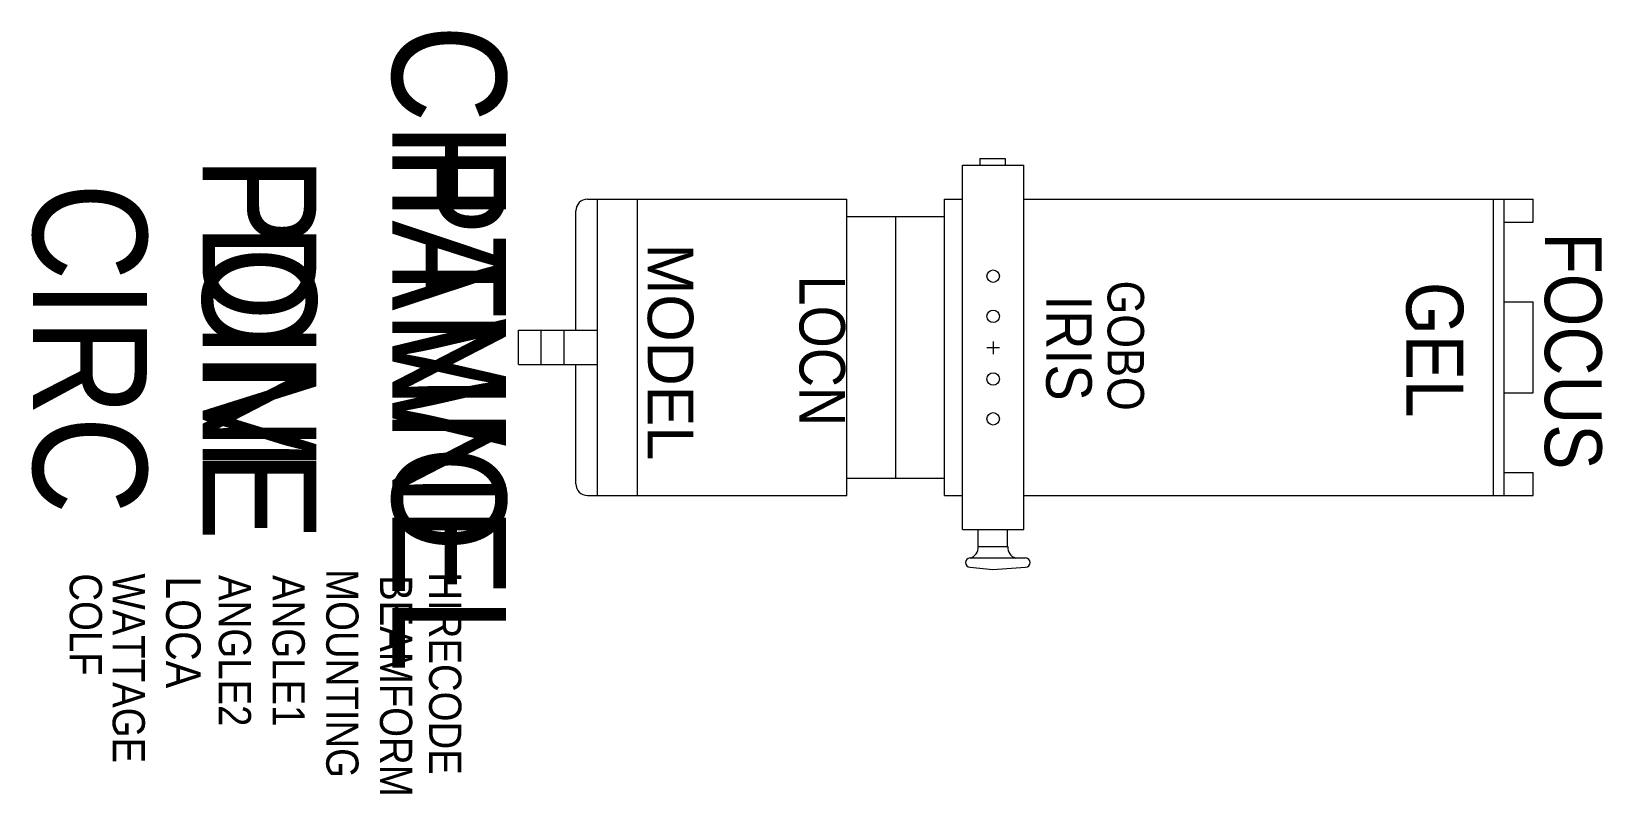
# Model space of a CAD drawing. Extents: x 530 to 1910, y 1312 to 1981.
import ezdxf
from ezdxf.enums import TextEntityAlignment as Align

# ---------------------------------------------------------------- set-up
doc = ezdxf.new("R2010")
doc.units = 0
doc.layers.get('0').update_dxf_attribs({"linetype": 'CONTINUOUS'})
for name, color, linetype in [('CHANNEL', 3, 'CONTINUOUS'), ('CIRC', 6, 'CONTINUOUS'), ('DIMMER', 4, 'CONTINUOUS'), ('FOCUS', 2, 'CONTINUOUS'), ('GEL', 1, 'CONTINUOUS'), ('LANTERNS', 4, 'CONTINUOUS'), ('LOCATION', 7, 'CONTINUOUS'), ('MODEL', 6, 'CONTINUOUS'), ('PATCH', 5, 'CONTINUOUS'), ('PATCH2', 5, 'CONTINUOUS')]:
    doc.layers.add(name, color=color, linetype=linetype)

msp = doc.modelspace()

# ---------------------------------------------------------------- linework, layer by layer
for p, q in [((1347.9, 1543.7), (1347.9, 1863.7)), ((1347.9, 1863.7), (1401.8, 1863.7)), ((1363.3, 1869.7), (1363.3, 1863.7)), ((1363.3, 1869.7), (1385.3, 1869.7)), ((1385.3, 1869.7), (1385.3, 1863.7)), ((1401.8, 1543.7), (1401.8, 1863.7)), ((1008.3, 1718.7), (1008.3, 1823.7)), ((1018.3, 1833.7), (1246.3, 1833.7)), ((1027.3, 1573.7), (1027.3, 1833.7)), ((1062.3, 1573.7), (1062.3, 1833.7)), ((1246.3, 1573.7), (1246.3, 1833.7)), ((1332, 1573.7), (1332, 1833.7)), ((1332, 1833.7), (1347.9, 1833.7)), ((1401.8, 1833.7), (1849.3, 1833.7)), ((1814.4, 1573.7), (1814.4, 1833.7)), ((1823.9, 1573.7), (1823.9, 1833.7)), ((1849.3, 1813.7), (1849.3, 1833.7)), ((1246.3, 1818.7), (1332, 1818.7)), ((1289.2, 1818.7), (1289.2, 1588.7)), ((1823.9, 1813.7), (1849.3, 1813.7)), ((1823.9, 1743.7), (1849.3, 1743.7)), ((1849.3, 1663.7), (1849.3, 1743.7)), ((957.9, 1718.7), (1027.3, 1718.7)), ((957.9, 1688.7), (957.9, 1718.7)), ((977.6, 1688.7), (977.6, 1718.7)), ((997.9, 1688.7), (997.9, 1718.7)), ((1369.4, 1703.7), (1380.3, 1703.7)), ((1374.9, 1708.7), (1374.9, 1697.7)), ((957.9, 1688.7), (1027.3, 1688.7)), ((1008.3, 1583.7), (1008.3, 1688.7)), ((1823.9, 1663.7), (1849.3, 1663.7)), ((1246.3, 1588.7), (1332, 1588.7)), ((1823.9, 1593.7), (1849.3, 1593.7)), ((1849.3, 1573.7), (1849.3, 1593.7)), ((1018.3, 1573.7), (1246.3, 1573.7)), ((1332, 1573.7), (1347.9, 1573.7)), ((1401.8, 1573.7), (1849.3, 1573.7)), ((1347.9, 1543.7), (1401.8, 1543.7)), ((1361.6, 1528.7), (1361.6, 1543.7)), ((1387.6, 1528.7), (1387.6, 1543.7)), ((1354.6, 1518.7), (1403.4, 1518.7)), ((1361.6, 1528.7), (1387.6, 1528.7)), ((1354.6, 1510.7), (1374.6, 1508.7)), ((1374.6, 1508.7), (1403.4, 1510.7))]:
    msp.add_line(p, q)
for centre in [(1374.9, 1766.2), (1374.9, 1731), (1374.9, 1675.9), (1374.9, 1640.9)]:
    msp.add_circle(centre, 5.5)
for centre, radius, start, end in [((1018.3, 1823.7), 10, 90, 180), ((1018.3, 1583.7), 10, 180, 270), ((1354.6, 1514.7), 4, 90, 270), ((1351.5, 1528.3), 10.2, 288.0473, 1.9687), ((1397.6, 1528.2), 9.99, 177.3184, 252.6657), ((1403.4, 1514.7), 4, 270, 90)]:
    msp.add_arc(centre, radius, start, end)
msp.add_point((1374.9, 1703.7))
msp.add_point((1374.9, 1703.7))

# ---------------------------------------------------------------- texts
at = {"layer": 'CHANNEL', "width": 0.89}
msp.add_attdef('CHANNEL', text='', height=100, rotation=270, dxfattribs=at).set_placement((846.9, 1702.8), align=Align.CENTER)
at = {"layer": 'CIRC', "width": 0.89}
msp.add_attdef('CIRC', text='', height=100, rotation=270, dxfattribs=at).set_placement((531.3, 1702.8), align=Align.CENTER)
at = {"layer": 'DIMMER', "width": 0.89}
msp.add_attdef('DIM', text='', height=100, rotation=270, dxfattribs=at).set_placement((680.2, 1703.7), align=Align.CENTER)
at = {"layer": 'FOCUS', "color": 30, "width": 0.89}
msp.add_attdef('FOCUS', text='', height=50, rotation=270, dxfattribs=at).set_placement((1859.6, 1700.6), align=Align.CENTER)
at = {"layer": 'GEL', "width": 0.89}
for tag, height, p in [('GOBO', 32, (1475.4, 1705.2)), ('GEL', 50, (1737.9, 1701.6))]:
    msp.add_attdef(tag, text='', height=height, rotation=270, dxfattribs=at).set_placement(p, align=Align.CENTER)
at = {"layer": 'LANTERNS', "color": 30, "width": 0.89}
msp.add_attdef('IRIS', text='', height=40, rotation=270, dxfattribs=at).set_placement((1441.5, 1703.2), align=Align.MIDDLE)
at = {"layer": 'LANTERNS', "color": 0, "width": 0.89, "flags": 1}
for tag, p, s, height in [('WATTAGE', (601.2, 1505.1, 0), '2000', 28.3), ('MOUNTING', (788.9, 1508.9), 'STANDARD HOOK CLAMP', 28.305), ('COLF', (563.5, 1505.2), 'N', 28.3), ('LOCA', (648.2, 1502.6), '', 30.3), ('ANGLE2', (694.5, 1503.7), '26', 28.3), ('ANGLE1', (741.7, 1503.7), '10', 28.3), ('BEAMFORM', (836.1, 1503.7), 'C', 28.3), ('HIRECODE', (879.3, 1506.1), '', 28.3)]:
    msp.add_attdef(tag, p, s, height=height, rotation=270, dxfattribs=at)
at = {"layer": 'LOCATION', "width": 0.89}
msp.add_attdef('LOCN', text='', height=40, rotation=270, dxfattribs=at).set_placement((1204.7, 1700.7), align=Align.CENTER)
at = {"layer": 'MODEL'}
msp.add_attdef('MODEL', text='TOC1026', height=40, rotation=270, dxfattribs=at).set_placement((1071.4, 1699.7), align=Align.CENTER)
at = {"layer": 'PATCH', "width": 0.89}
msp.add_attdef('PONE', text='', height=100, rotation=270, dxfattribs=at).set_placement((680.2, 1702.8), align=Align.CENTER)
at = {"layer": 'PATCH2', "width": 0.89}
msp.add_attdef('PTWO', text='', height=100, rotation=270, dxfattribs=at).set_placement((846.9, 1702.8), align=Align.CENTER)

doc.saveas('drawing.dxf')
